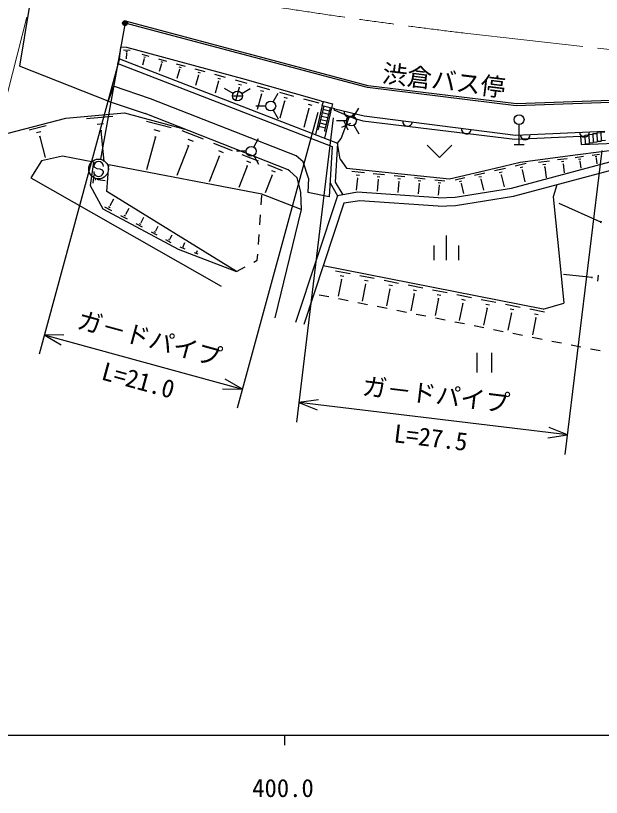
# Model space of a CAD drawing. Units: millimetres, scale not verified. Extents: x 40000 to 680000, y 20000 to 380000.
# Drawn here: x 440771 to 500084, y 198715 to 277799 of the extents above; entities that cross this region are included whole.
import ezdxf
from ezdxf.enums import TextEntityAlignment as Align

# ---------------------------------------------------------------- set-up
doc = ezdxf.new("R2010")
doc.units = ezdxf.units.MM
doc.header["$LTSCALE"] = 1000
doc.header["$PDMODE"] = 32
doc.header["$PDSIZE"] = 500
doc.linetypes.add('CHAIN', pattern=[18.5, 12, -1.5, 3.5, -1.5])
for name, color, linetype, lineweight in [('M-BGD', 7, 'Continuous', 25), ('M-BMK', 2, 'CHAIN', 13), ('M-STR-HTXT', 7, 'Continuous', 13), ('M-STR-STRC', 7, 'Continuous', 25), ('M-TTL-BAND', 7, 'Continuous', 25)]:
    doc.layers.add(name, color=color, linetype=linetype, lineweight=lineweight)
doc.styles.add('@ＭＳ ゴシック', font='')
doc.styles.add('ＭＳ ゴシック', font='')
doc.styles.get('@ＭＳ ゴシック').set_extended_font_data('@MS Gothic')
doc.styles.get('ＭＳ ゴシック').set_extended_font_data('MS Gothic')

msp = doc.modelspace()

# ---------------------------------------------------------------- linework, layer by layer
at = {"layer": 'M-BGD'}
for p, q in [((442159, 278623), (441174, 272698)), ((451849, 277043), (451898, 277226)), ((476418, 270519), (451849, 277043)), ((476454, 270706), (451898, 277226)), ((451293, 273434), (451416, 274618)), ((452035, 274573), (451416, 274618)), ((463778, 271399), (452035, 274573)), ((451707, 274346), (452353, 274299)), ((451938, 274167), (452099, 274155)), ((452006, 273999), (451965, 273431)), ((451986, 274001), (452027, 273998)), ((453536, 273900), (454259, 273701)), ((453758, 273645), (453938, 273595)), ((451105, 272949), (451293, 273434)), ((451105, 272949), (472810, 264559)), ((451293, 273434), (473350, 264907)), ((453798, 273439), (453622, 272800)), ((453776, 273445), (453821, 273433)), ((455242, 273431), (456050, 273208)), ((455535, 272915), (455322, 272143)), ((455489, 273145), (455691, 273089)), ((455509, 272922), (455560, 272908)), ((457035, 272937), (457934, 272690)), ((450155, 269161), (441174, 272698)), ((457361, 272364), (457110, 271452)), ((457310, 272619), (457535, 272558)), ((457332, 272372), (457389, 272356)), ((458920, 272418), (459914, 272144)), ((459225, 272067), (459473, 271999)), ((459281, 271784), (458989, 270726)), ((459250, 271793), (459312, 271776)), ((460903, 271872), (461997, 271571)), ((461238, 271486), (461512, 271411)), ((462989, 271298), (464187, 270968)), ((471745, 269147), (463778, 271399)), ((450670, 270667), (450155, 269161)), ((454438, 269392), (450670, 270667)), ((461300, 271175), (460966, 269962)), ((461265, 271184), (461334, 271165)), ((463423, 270534), (463044, 269158)), ((463356, 270875), (463655, 270792)), ((463385, 270544), (463460, 270524)), ((465181, 270695), (466490, 270334)), ((491469, 268683), (476418, 270519)), ((491477, 268874), (476454, 270706)), ((462801, 269919), (461935, 270419)), ((463668, 269919), (464534, 270419)), ((465656, 269860), (465230, 268313)), ((465582, 270232), (465909, 270142)), ((465615, 269871), (465696, 269849)), ((466858, 269087), (467358, 269953)), ((467487, 270060), (468912, 269668)), ((450155, 269161), (453889, 267888)), ((469180, 263610), (454438, 269392)), ((462734, 269669), (463734, 269669)), ((468003, 269151), (467528, 267425)), ((467923, 269557), (468279, 269459)), ((467959, 269164), (468048, 269139)), ((469912, 269392), (471458, 268967)), ((471745, 269147), (471932, 269099)), ((471824, 268715), (471932, 269099)), ((471932, 269099), (472859, 268866)), ((511682, 269402), (491469, 268683)), ((511688, 269592), (491477, 268874)), ((466108, 268654), (465108, 268654)), ((466858, 268221), (467358, 267355)), ((470472, 268406), (469945, 266490)), ((470385, 268846), (470772, 268740)), ((470424, 268419), (470521, 268393)), ((471824, 268715), (471262, 266340)), ((471971, 268665), (471409, 266290)), ((471820, 268703), (472765, 268469)), ((471891, 268325), (472539, 268164)), ((472620, 268505), (472058, 266129)), ((472765, 268469), (472203, 266095)), ((472859, 268866), (472765, 268469)), ((473081, 268375), (472765, 268469)), ((473081, 268375), (473007, 268254)), ((473007, 268254), (475004, 267435)), ((473081, 268375), (476057, 267669)), ((475024, 267580), (475524, 268446)), ((440027, 265910), (445857, 267418)), ((445857, 267418), (451788, 267971)), ((450622, 267611), (447951, 267362)), ((451788, 267971), (457909, 266312)), ((468360, 262213), (453889, 267888)), ((453925, 267876), (453889, 267888)), ((471730, 267643), (472378, 267483)), ((471810, 267984), (472458, 267824)), ((473741, 265362), (474582, 267608)), ((475004, 267435), (475920, 267172)), ((476057, 267669), (491371, 265702)), ((443870, 266646), (442132, 266196)), ((449683, 266850), (449015, 266788)), ((456511, 266432), (454039, 267102)), ((471488, 266622), (472136, 266461)), ((471568, 266962), (472217, 266802)), ((471649, 267303), (472297, 267142)), ((474274, 267147), (473274, 267147)), ((474682, 266879), (473781, 266468)), ((474437, 266223), (474027, 267124)), ((475024, 266714), (475524, 265848)), ((475920, 267172), (491326, 265301)), ((491750, 264776), (491750, 266776)), ((443330, 266043), (442896, 265930)), ((449495, 266159), (449328, 266143)), ((449411, 266151), (449702, 263029)), ((455416, 266065), (454798, 266232)), ((459807, 265286), (457633, 266153)), ((471262, 266340), (471126, 265767)), ((471262, 266340), (471409, 266290)), ((472203, 266095), (472042, 265413)), ((472058, 266129), (472203, 266095)), ((491371, 265702), (500436, 266113)), ((498405, 265704), (498814, 265725)), ((498811, 265786), (499221, 265807)), ((498811, 265786), (498859, 264866)), ((499217, 265867), (499627, 265889)), ((499217, 265867), (499265, 264956)), ((499624, 265949), (500033, 265970)), ((499624, 265949), (499672, 265030)), ((500030, 266031), (500439, 266052)), ((500030, 266031), (500078, 265112)), ((443280, 265566), (443171, 265538)), ((443226, 265552), (443766, 263461)), ((454940, 265531), (454040, 262211)), ((455017, 265510), (454863, 265551)), ((458775, 265067), (458231, 265284)), ((464876, 264504), (465376, 265370)), ((473350, 264907), (473741, 265362)), ((491326, 265301), (497973, 265617)), ((497973, 265617), (498408, 265639)), ((497973, 265617), (498038, 264774)), ((498405, 265704), (498452, 264791)), ((498855, 264935), (499265, 264956)), ((499262, 265009), (499672, 265030)), ((499668, 265090), (500078, 265112)), ((500075, 265172), (500484, 265193)), ((458286, 264632), (457087, 261625)), ((458354, 264605), (458218, 264659)), ((462719, 264124), (460827, 264879)), ((472810, 264559), (472529, 259476)), ((473350, 264907), (473132, 260959)), ((473628, 263274), (473350, 264907)), ((482443, 264699), (483693, 263449)), ((484943, 264699), (483693, 263449)), ((490996, 260357), (505891, 264321)), ((491250, 264776), (492250, 264776)), ((497715, 263749), (502283, 264342)), ((498038, 264774), (501479, 264911)), ((498449, 264845), (498859, 264866)), ((445503, 263586), (443395, 263124)), ((448651, 262986), (445503, 263586)), ((461396, 263555), (460376, 260998)), ((461455, 263531), (461337, 263579)), ((461821, 263934), (461348, 264122)), ((464126, 264071), (463126, 264071)), ((465364, 263069), (463727, 263722)), ((464876, 263638), (465376, 262772)), ((469901, 263017), (469180, 263610)), ((491174, 259524), (506078, 263491)), ((491863, 262989), (497715, 263749)), ((495645, 263228), (496623, 263355)), ((497437, 263461), (498287, 263571)), ((499150, 263683), (499881, 263778)), ((499448, 263536), (499630, 263560)), ((499540, 263362), (499586, 263368)), ((499563, 263365), (499635, 262813)), ((443395, 263124), (442316, 261376)), ((448651, 262986), (448329, 260605)), ((450000, 260000), (450195, 262691)), ((465702, 259731), (450195, 262691)), ((464219, 262577), (463362, 260428)), ((464270, 262557), (464168, 262597)), ((464587, 262905), (464178, 263068)), ((467790, 262102), (466296, 262697)), ((470436, 261368), (469901, 263017)), ((473628, 263274), (474285, 262362)), ((489334, 262382), (491863, 262989)), ((491364, 262614), (492471, 262875)), ((493713, 262977), (494827, 263122)), ((494167, 262752), (494445, 262789)), ((496044, 263031), (496288, 263063)), ((496167, 262798), (496229, 262806)), ((496198, 262802), (496316, 261896)), ((497783, 263289), (497996, 263317)), ((497891, 263087), (497944, 263094)), ((497917, 263091), (498011, 262367)), ((467081, 261952), (466707, 262100)), ((468523, 262078), (468360, 262213)), ((468523, 262078), (469249, 261423)), ((474285, 262362), (484689, 261301)), ((474827, 262055), (476086, 261927)), ((476989, 261835), (478112, 261720)), ((484689, 261301), (489334, 262382)), ((487239, 261644), (488274, 261888)), ((489266, 262121), (490373, 262381)), ((489746, 261942), (490023, 262007)), ((491844, 262435), (492121, 262500)), ((492013, 262183), (492082, 262199)), ((492048, 262191), (492333, 260979)), ((494307, 262487), (494377, 262497)), ((494342, 262492), (494485, 261390)), ((442316, 261376), (461591, 250428)), ((448615, 260852), (448728, 261692)), ((448868, 261139), (448896, 261349)), ((449088, 261189), (449095, 261242)), ((449092, 261216), (449831, 261116)), ((466745, 261653), (466034, 259870)), ((466792, 261634), (466698, 261671)), ((469249, 261423), (469620, 259899)), ((470436, 261368), (470353, 259915)), ((475267, 261692), (475582, 261660)), ((475392, 261362), (475269, 260155)), ((475353, 261366), (475432, 261358)), ((477493, 261216), (477374, 260047)), ((477381, 261511), (477662, 261483)), ((477458, 261220), (477528, 261212)), ((479097, 261620), (480186, 261509)), ((479586, 261020), (479472, 259903)), ((479478, 261306), (479750, 261279)), ((479552, 261024), (479620, 261017)), ((481172, 261409), (482225, 261301)), ((481540, 261105), (481803, 261078)), ((483212, 261201), (484232, 261097)), ((485281, 261184), (486248, 261411)), ((485701, 261027), (485942, 261084)), ((487688, 261476), (487947, 261537)), ((487846, 261240), (487911, 261256)), ((487878, 261248), (488138, 260145)), ((489915, 261690), (489984, 261706)), ((489949, 261698), (490234, 260485)), ((448329, 260605), (449614, 258241)), ((472606, 260874), (473366, 259558)), ((473132, 260959), (473904, 259658)), ((481645, 260828), (481536, 259762)), ((481612, 260831), (481678, 260824)), ((483670, 260638), (483566, 259623)), ((483568, 260907), (483823, 260881)), ((483638, 260642), (483702, 260635)), ((485289, 259430), (490996, 260357)), ((485848, 260807), (485909, 260821)), ((485878, 260814), (486113, 259816)), ((495578, 260697), (495185, 259454)), ((463133, 251919), (450000, 260000)), ((465628, 258644), (465696, 259642)), ((469685, 258178), (465702, 259731)), ((473366, 259558), (469111, 246751)), ((469620, 259899), (469685, 258178)), ((472529, 259476), (470353, 259915)), ((475388, 259933), (473366, 259558)), ((483558, 259373), (475388, 259933)), ((483558, 259373), (485289, 259430)), ((485317, 258580), (491174, 259524)), ((495185, 259454), (495875, 252821)), ((450383, 258581), (450338, 258605)), ((450361, 258593), (450719, 259264)), ((474018, 258822), (469944, 246562)), ((475642, 259077), (474018, 258822)), ((483562, 258522), (475642, 259077)), ((500028, 256917), (495797, 258803)), ((449614, 258241), (457222, 254180)), ((450530, 258035), (449803, 258423)), ((450355, 258363), (450173, 258460)), ((451943, 257717), (452262, 258315)), ((469685, 258178), (467008, 247229)), ((483562, 258522), (485317, 258580)), ((452101, 257197), (451423, 257559)), ((451937, 257502), (451768, 257593)), ((451964, 257706), (451922, 257729)), ((453478, 256868), (453759, 257394)), ((465491, 256649), (465559, 257646)), ((453625, 256383), (452993, 256721)), ((453472, 256668), (453315, 256752)), ((453498, 256857), (453458, 256878)), ((454966, 256044), (455210, 256501)), ((500074, 257022), (499981, 256812)), ((455103, 255595), (454516, 255908)), ((454961, 255859), (454815, 255937)), ((454984, 256035), (454948, 256054)), ((456409, 255246), (456617, 255635)), ((465353, 254653), (465422, 255651)), ((484405, 253059), (484405, 255559)), ((456536, 254830), (455993, 255119)), ((456405, 255074), (456269, 255146)), ((456426, 255237), (456392, 255255)), ((457784, 254518), (457909, 254844)), ((457222, 254180), (463133, 251919)), ((457938, 254174), (457440, 254364)), ((457799, 254370), (457675, 254417)), ((457800, 254512), (457769, 254524)), ((459159, 253920), (459136, 253929)), ((459147, 253925), (459196, 254052)), ((483155, 253059), (483155, 254559)), ((485655, 253059), (485655, 254559)), ((459263, 253667), (458890, 253810)), ((459158, 253814), (459065, 253849)), ((465243, 253054), (465285, 253656)), ((463133, 251919), (464013, 252392)), ((464894, 252866), (465243, 253054)), ((494201, 248113), (471917, 252500)), ((495875, 252821), (496281, 248700)), ((473172, 251998), (474640, 251709)), ((473650, 251522), (474017, 251450)), ((475622, 251516), (477092, 251226)), ((499113, 251310), (496232, 251594)), ((499746, 251552), (499687, 250949)), ((473762, 251119), (473424, 249406)), ((473716, 251128), (473807, 251110)), ((476101, 251039), (476469, 250967)), ((478074, 251033), (479547, 250743)), ((499120, 251386), (499105, 251235)), ((476212, 250636), (475874, 248919)), ((476166, 250645), (476258, 250627)), ((478666, 250151), (478327, 248431)), ((478554, 250556), (478922, 250483)), ((478620, 250160), (478712, 250142)), ((480529, 250550), (482005, 250259)), ((481010, 250072), (481379, 249999)), ((482987, 250066), (484465, 249775)), ((472494, 249337), (471513, 249532)), ((474455, 248946), (473474, 249142)), ((481122, 249667), (480782, 247942)), ((481076, 249676), (481168, 249657)), ((483580, 249181), (483240, 247453)), ((483468, 249587), (483838, 249514)), ((483534, 249190), (483626, 249172)), ((485447, 249581), (486927, 249290)), ((476417, 248556), (475436, 248751)), ((478378, 248166), (477397, 248361)), ((486041, 248695), (485700, 246964)), ((485929, 249102), (486299, 249029)), ((485995, 248705), (486087, 248686)), ((487909, 249097), (489392, 248805)), ((488392, 248616), (488763, 248543)), ((490374, 248611), (491860, 248319)), ((494201, 248113), (496281, 248700)), ((480340, 247775), (479359, 247971)), ((482301, 247385), (481321, 247580)), ((488505, 248209), (488163, 246474)), ((488458, 248218), (488551, 248200)), ((490971, 247722), (490628, 245983)), ((490858, 248130), (491230, 248057)), ((490924, 247732), (491017, 247713)), ((492842, 248126), (494327, 247833)), ((493326, 247645), (493697, 247572)), ((484263, 246995), (483282, 247190)), ((486224, 246605), (485244, 246800)), ((493438, 247237), (493096, 245497)), ((493392, 247246), (493485, 247228)), ((488186, 246214), (487205, 246409)), ((490148, 245824), (489167, 246019)), ((492109, 245434), (491128, 245629)), ((494071, 245043), (493090, 245238)), ((496032, 244653), (495051, 244848)), ((497994, 244263), (497013, 244458)), ((487463, 243700), (487463, 241700)), ((488963, 243700), (488963, 241700)), ((499955, 243872), (498974, 244067))]:
    msp.add_line(p, q, dxfattribs=at)
for centre in [(463234, 269669), (466608, 268654), (474774, 267147), (491750, 267276), (464626, 264071)]:
    msp.add_circle(centre, 500, dxfattribs=at)
for centre, start, end in [((474541, 268029), 166.66564, 346.66564), ((480462, 267103), 172.67771, 352.67771), ((486413, 266339), 172.67771, 352.67771), ((492372, 265747), 182.59601, 2.59601), ((498366, 266019), 182.59601, 2.59601)]:
    msp.add_arc(centre, 500, start, end, dxfattribs=at)
at = {"layer": 'M-BMK'}
msp.add_line((486265, 276022), (528274, 271268), dxfattribs=at)
msp.add_arc((553065, 825558), 553582, 260.55943, 263.06932, dxfattribs=at)
at = {"layer": 'M-STR-HTXT'}
msp.add_line((441911, 277655), (434214, 247625), dxfattribs=at)
at = {"layer": 'M-STR-STRC'}
for p, q in [((451823, 276895), (449353, 263267)), ((451300, 273475), (443141, 243568)), ((471364, 268001), (463205, 238094)), ((472925, 267449), (469209, 236673)), ((500116, 264166), (496399, 233390)), ((448779, 262423), (448680, 262542)), ((449024, 262284), (448779, 262423)), ((449325, 262282), (449024, 262284)), ((449570, 262170), (449325, 262282)), ((449676, 262034), (449570, 262170)), ((443667, 245497), (463731, 240023)), ((445667, 245488), (443667, 245497)), ((443667, 245497), (445395, 244489)), ((463731, 240023), (462004, 241031)), ((461731, 240032), (463731, 240023)), ((471428, 238941), (469448, 238658)), ((496639, 235375), (469448, 238658)), ((469448, 238658), (471304, 237913)), ((496639, 235375), (494783, 236121)), ((494659, 235093), (496639, 235375))]:
    msp.add_line(p, q, dxfattribs=at)
for centre, radius in [((451849, 277043), 150), ((451849, 277043), 120), ((451849, 277043), 90), ((451849, 277043), 60), ((451849, 277043), 30), ((449174, 262283), 1000)]:
    msp.add_circle(centre, radius, dxfattribs=at)
for centre, start, end in [((449180, 262538), 359.55488, 179.55488), ((449176, 262038), 179.55488, 359.55488)]:
    msp.add_arc(centre, 500, start, end, dxfattribs=at)
msp.add_point((451849, 277043), dxfattribs=at)
at = {"layer": 'M-TTL-BAND'}
for p, q in [((40000, 205000), (579000, 205000)), ((468000, 205000), (468000, 204000))]:
    msp.add_line(p, q, dxfattribs=at)

# ---------------------------------------------------------------- texts
at = {"layer": 'M-BGD', "style": 'ＭＳ ゴシック'}
msp.add_text('渋倉バス停', height=1833, rotation=353.048, dxfattribs=at).set_placement((483966, 269790), align=Align.BOTTOM_CENTER)
at = {"layer": 'M-STR-STRC', "style": 'ＭＳ ゴシック'}
for rotation, p in [(344.74, (453963, 243725)), (353.115, (483164, 238010))]:
    msp.add_text('ガ－ドパイプ', height=1833, rotation=rotation, dxfattribs=at).set_placement(p, align=Align.BOTTOM_CENTER)
at = {"layer": 'M-STR-STRC', "style": '@ＭＳ ゴシック'}
for s, rotation, p in [('L=21.0', 344.74, (453436, 241796)), ('L=27.5', 353.115, (482924, 236024))]:
    msp.add_text(s, height=1833, rotation=rotation, dxfattribs=at).set_placement(p, align=Align.TOP_CENTER)
at = {"layer": 'M-TTL-BAND', "style": 'ＭＳ ゴシック'}
msp.add_text('400.0', height=1833, dxfattribs=at).set_placement((467844, 198195), align=Align.BOTTOM_CENTER)

doc.saveas('drawing.dxf')
